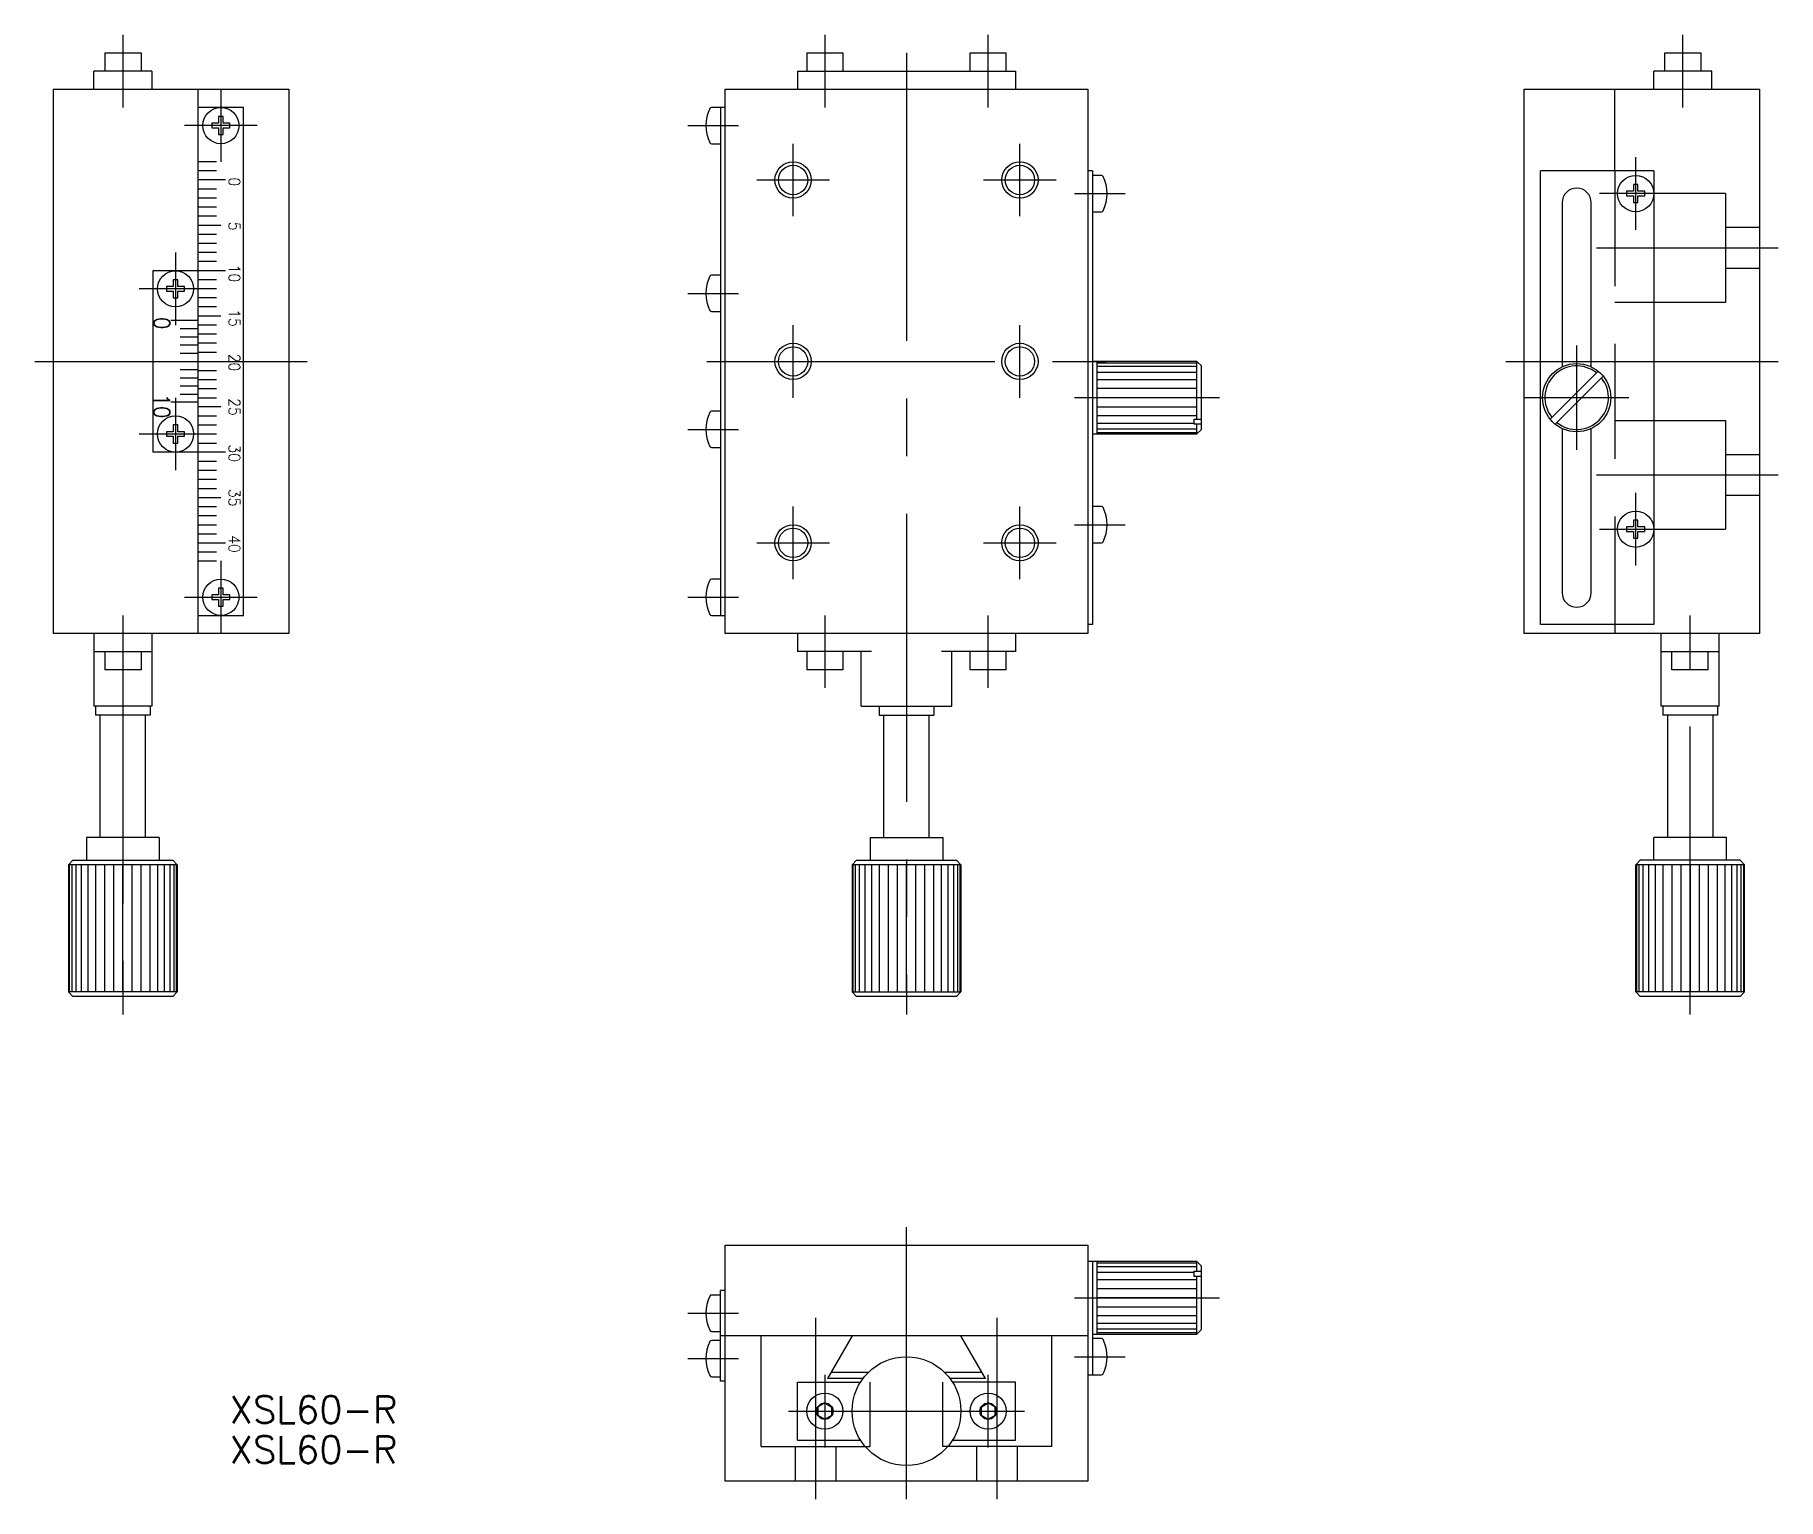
# Model space of a CAD drawing. Extents: x -96 to 96, y -125 to 36.
import ezdxf

# ---------------------------------------------------------------- set-up
doc = ezdxf.new("R2010")
doc.units = 0
doc.linetypes.add('CENTER', pattern=[50.8, 31.75, -6.35, 6.35, -6.35])
doc.linetypes.add('DASHED', pattern=[19.05, 12.7, -6.35])
doc.layers.get('0').update_dxf_attribs({"linetype": 'CONTINUOUS'})
doc.layers.add('CENTER', color=1, linetype='CENTER')
doc.styles.add('CONVERTER_2', font='txt.shx', dxfattribs={"width": 0.9})
doc.styles.get("Standard").update_dxf_attribs({"font": 'txt.shx', "height": 3, "bigfont": 'bigfont.shx'})

# ---------------------------------------------------------------- blocks, each defined once
blk = doc.blocks.new('*U2')
at = {"color": 7, "linetype": 'CONTINUOUS', "style": 'CONVERTER_2', "width": 0.9}
blk.add_text('40', height=1.25, rotation=270, dxfattribs=at).set_placement((-74.69, -19.16))
blk = doc.blocks.new('*U3')
at = {"color": 7, "linetype": 'CONTINUOUS', "style": 'CONVERTER_2', "width": 0.9}
blk.add_text('35', height=1.25, rotation=270, dxfattribs=at).set_placement((-74.69, -14.06))
blk = doc.blocks.new('*U4')
at = {"color": 7, "linetype": 'CONTINUOUS', "style": 'CONVERTER_2', "width": 0.9}
blk.add_text('30', height=1.25, rotation=270, dxfattribs=at).set_placement((-74.69, -9.16))
blk = doc.blocks.new('*U5')
at = {"color": 7, "linetype": 'CONTINUOUS', "style": 'CONVERTER_2', "width": 0.9}
blk.add_text('15', height=1.25, rotation=270, dxfattribs=at).set_placement((-74.69, 5.75))
blk = doc.blocks.new('*U6')
at = {"color": 7, "linetype": 'CONTINUOUS', "style": 'CONVERTER_2', "width": 0.9}
blk.add_text('10', height=1.75, rotation=270, dxfattribs=at).set_placement((-82.94, -3.58))
blk = doc.blocks.new('*U7')
at = {"color": 7, "linetype": 'CONTINUOUS', "style": 'CONVERTER_2', "width": 0.9}
blk.add_text('25', height=1.25, rotation=270, dxfattribs=at).set_placement((-74.69, -4.06))
blk = doc.blocks.new('*U8')
at = {"color": 7, "linetype": 'CONTINUOUS', "style": 'CONVERTER_2', "width": 0.9}
blk.add_text('0', height=1.75, rotation=270, dxfattribs=at).set_placement((-82.94, 4.89))
blk = doc.blocks.new('*U9')
at = {"color": 7, "linetype": 'CONTINUOUS', "style": 'CONVERTER_2', "width": 0.9}
blk.add_text('20', height=1.25, rotation=270, dxfattribs=at).set_placement((-74.69, 0.84))
blk = doc.blocks.new('*U10')
at = {"color": 7, "linetype": 'CONTINUOUS', "style": 'CONVERTER_2', "width": 0.9}
blk.add_text('10', height=1.25, rotation=270, dxfattribs=at).set_placement((-74.69, 10.66))
blk = doc.blocks.new('*U11')
at = {"color": 7, "linetype": 'CONTINUOUS', "style": 'CONVERTER_2', "width": 0.9}
blk.add_text('5', height=1.25, rotation=270, dxfattribs=at).set_placement((-74.69, 15.38))
blk = doc.blocks.new('*U12')
at = {"color": 7, "linetype": 'CONTINUOUS', "style": 'CONVERTER_2', "width": 0.9}
blk.add_text('0', height=1.25, rotation=270, dxfattribs=at).set_placement((-74.69, 20.28))
blk = doc.blocks.new('*U13')
at = {"color": 7, "linetype": 'CONTINUOUS'}
blk.add_text('XSL60-R', height=3, dxfattribs=at).set_placement((-74.61, -117.06))
blk = doc.blocks.new('*U14')
at = {"color": 7, "linetype": 'CONTINUOUS'}
blk.add_text('XSL60-R', height=3, dxfattribs=at).set_placement((-74.61, -121.47))

msp = doc.modelspace()

# ---------------------------------------------------------------- linework, layer by layer
at = {"color": 7, "linetype": 'CONTINUOUS'}
for p, q in [((-88.36, 34), (-84.36, 34)), ((-88.36, 34), (-88.36, 32)), ((-84.36, 34), (-84.36, 32)), ((-11, 34), (-11, 32)), ((-11, 34), (-7, 34)), ((-7, 34), (-7, 32)), ((7, 34), (11, 34)), ((7, 32), (7, 34)), ((11, 32), (11, 34)), ((83.56, 32), (83.56, 34)), ((83.56, 34), (87.56, 34)), ((87.56, 32), (87.56, 34)), ((-83.16, 32), (-89.56, 32)), ((-89.56, 30), (-89.56, 32)), ((-83.16, 32), (-83.16, 30)), ((-12, 32), (-12, 30)), ((-12, 32), (12, 32)), ((12, 32), (12, 30)), ((82.36, 30), (82.36, 32)), ((88.76, 32), (82.36, 32)), ((88.76, 30), (88.76, 32)), ((88.76, 30), (88.76, 32)), ((-94.06, 30), (-94.06, -30)), ((-94.06, 30), (-68.06, 30)), ((-78.06, -30), (-78.06, 30)), ((-68.06, 30), (-68.06, -30)), ((-20, -30), (-20, 30)), ((-20, 30), (20, 30)), ((20, 30), (20, -30)), ((68.06, 30), (94.06, 30)), ((68.06, -30), (68.06, 30)), ((78.06, 21), (78.06, 30)), ((94.06, -30), (94.06, 30)), ((-73.06, 28), (-78.06, 28)), ((-75.31, 27), (-75.81, 27)), ((-75.81, 27), (-75.81, 26.25)), ((-75.31, 26.25), (-75.31, 27)), ((-73.06, -28), (-73.06, 28)), ((-20, 28), (-21.49, 28)), ((-20.5, 28), (-20.5, -28)), ((-75.81, 26.25), (-76.56, 26.25)), ((-76.56, 26.25), (-76.56, 25.75)), ((-76.56, 25.75), (-75.81, 25.75)), ((-75.81, 25.75), (-75.81, 25)), ((-75.81, 25), (-75.31, 25)), ((-74.56, 26.25), (-75.31, 26.25)), ((-75.31, 25), (-75.31, 25.75)), ((-75.31, 25.75), (-74.56, 25.75)), ((-74.56, 25.75), (-74.56, 26.25)), ((-21.49, 24), (-20.5, 24)), ((-76.06, 22), (-78.06, 22)), ((-76.06, 21), (-78.06, 21)), ((-75.06, 20), (-78.06, 20)), ((20.5, 21), (20, 21)), ((20.5, 21), (20.5, -29)), ((21.49, 20.5), (20.5, 20.5)), ((69.86, -29), (69.86, 21)), ((82.36, 21), (69.86, 21)), ((80.61, 19.5), (80.11, 19.5)), ((80.11, 19.5), (80.11, 18.75)), ((80.61, 18.75), (80.61, 19.5)), ((82.36, 21), (82.36, -29)), ((-76.06, 19), (-78.06, 19)), ((-76.06, 18), (-78.06, 18)), ((72.26, 17.5), (72.26, -0.6)), ((75.46, -0.6), (75.46, 17.5)), ((80.11, 18.75), (79.36, 18.75)), ((79.36, 18.75), (79.36, 18.25)), ((79.36, 18.25), (80.11, 18.25)), ((80.11, 18.25), (80.11, 17.5)), ((80.11, 17.5), (80.61, 17.5)), ((81.36, 18.75), (80.61, 18.75)), ((80.61, 17.5), (80.61, 18.25)), ((80.61, 18.25), (81.36, 18.25)), ((81.36, 18.25), (81.36, 18.75)), ((-76.06, 17), (-78.06, 17)), ((-76.06, 16), (-78.06, 16)), ((20.5, 16.5), (21.49, 16.5)), ((-75.56, 15), (-78.06, 15)), ((-76.06, 14), (-78.06, 14)), ((-76.06, 13), (-78.06, 13)), ((-76.06, 12), (-78.06, 12)), ((-75.06, 10), (-83.06, 10)), ((-83.06, 10), (-83.06, -10)), ((-76.06, 11), (-78.06, 11)), ((-81.56, 8.25), (-81.56, 7.75)), ((-80.81, 8.25), (-81.56, 8.25)), ((-81.56, 7.75), (-80.81, 7.75)), ((-80.81, 9), (-80.81, 8.25)), ((-80.31, 9), (-80.81, 9)), ((-80.81, 7.75), (-80.81, 7)), ((-80.31, 8.25), (-80.31, 9)), ((-79.56, 8.25), (-80.31, 8.25)), ((-80.31, 7.75), (-79.56, 7.75)), ((-80.31, 7), (-80.31, 7.75)), ((-79.56, 7.75), (-79.56, 8.25)), ((-76.06, 9), (-78.06, 9)), ((-76.06, 8), (-78.06, 8)), ((-20.5, 9.5), (-21.49, 9.5)), ((-80.81, 7), (-80.31, 7)), ((-76.06, 7), (-78.06, 7)), ((-76.06, 6), (-78.06, 6)), ((-78.06, 4.5), (-81.06, 4.5)), ((-75.56, 5), (-78.06, 5)), ((-76.06, 4), (-78.06, 4)), ((-21.49, 5.5), (-20.5, 5.5)), ((-78.06, 3.6), (-80.06, 3.6)), ((-80.06, 2.7), (-78.06, 2.7)), ((-76.06, 3), (-78.06, 3)), ((-76.06, 2), (-78.06, 2)), ((-80.56, 0), (-75.06, 0)), ((-78.06, 1.8), (-80.06, 1.8)), ((-80.06, 0.9), (-78.06, 0.9)), ((-78.06, 1), (-76.06, 1)), ((21, 0), (20.5, 0)), ((21, -8), (21, 0)), ((32, 0), (21, 0)), ((21, 0), (21, -0.25)), ((32, -6.36), (32, 0)), ((32, 0), (32.5, -0.5)), ((-80.06, -0.9), (-78.06, -0.9)), ((-80.06, -1.8), (-78.06, -1.8)), ((-78.06, -1), (-76.06, -1)), ((21, -0.14), (32, -0.14)), ((21, -0.54), (32, -0.54)), ((21, -1.17), (32, -1.17)), ((32.5, -7.5), (32.5, -0.5)), ((70.93, -6.36), (76.22, -1.07)), ((71.5, -6.93), (76.79, -1.64)), ((-80.06, -2.7), (-78.06, -2.7)), ((-80.06, -3.6), (-78.06, -3.6)), ((-78.06, -2), (-76.06, -2)), ((-78.06, -3), (-76.06, -3)), ((21, -2), (32, -2)), ((21, -2.96), (32, -2.96)), ((-78.06, -4.5), (-81.06, -4.5)), ((-78.06, -4), (-76.06, -4)), ((-75.56, -5), (-78.06, -5)), ((-20.5, -5.5), (-21.49, -5.5)), ((32, -4), (21, -4)), ((32, -5.04), (21, -5.04)), ((-80.81, -7), (-80.81, -7.75)), ((-80.31, -7), (-80.81, -7)), ((-80.31, -7.75), (-80.31, -7)), ((-78.06, -6), (-76.06, -6)), ((-78.06, -7), (-76.06, -7)), ((32, -6), (21, -6)), ((31.7, -6.83), (21, -6.83)), ((32, -7.46), (21, -7.46)), ((31.7, -6.93), (31.7, -6.36)), ((31.7, -6.36), (32.5, -6.36)), ((32.5, -6.93), (31.7, -6.93)), ((32, -8), (32, -6.93)), ((32.5, -7.5), (32, -8)), ((72.26, -7.4), (72.26, -25.5)), ((75.46, -25.5), (75.46, -7.4)), ((-81.56, -7.75), (-81.56, -8.25)), ((-80.81, -7.75), (-81.56, -7.75)), ((-81.56, -8.25), (-80.81, -8.25)), ((-80.81, -8.25), (-80.81, -9)), ((-80.81, -9), (-80.31, -9)), ((-79.56, -7.75), (-80.31, -7.75)), ((-80.31, -8.25), (-79.56, -8.25)), ((-80.31, -9), (-80.31, -8.25)), ((-79.56, -8.25), (-79.56, -7.75)), ((-78.06, -8), (-76.06, -8)), ((-78.06, -9), (-76.06, -9)), ((-21.49, -9.5), (-20.5, -9.5)), ((20.5, -8), (32, -8)), ((32, -7.86), (21, -7.86)), ((-75.06, -10), (-83.06, -10)), ((-78.06, -11), (-76.06, -11)), ((-78.06, -12), (-76.06, -12)), ((-78.06, -13), (-76.06, -13)), ((-78.06, -14), (-76.06, -14)), ((-78.06, -15), (-75.56, -15)), ((-78.06, -16), (-76.06, -16)), ((-78.06, -17), (-76.06, -17)), ((21.49, -16), (20.5, -16)), ((-78.06, -18), (-76.06, -18)), ((-78.06, -19), (-76.06, -19)), ((79.36, -18.25), (79.36, -18.75)), ((80.11, -18.25), (79.36, -18.25)), ((79.36, -18.75), (80.11, -18.75)), ((80.11, -17.5), (80.11, -18.25)), ((80.61, -17.5), (80.11, -17.5)), ((80.11, -18.75), (80.11, -19.5)), ((80.61, -18.25), (80.61, -17.5)), ((81.36, -18.25), (80.61, -18.25)), ((80.61, -18.75), (81.36, -18.75)), ((80.61, -19.5), (80.61, -18.75)), ((81.36, -18.75), (81.36, -18.25)), ((-78.06, -20), (-75.06, -20)), ((-78.06, -21), (-76.06, -21)), ((20.5, -20), (21.49, -20)), ((80.11, -19.5), (80.61, -19.5)), ((-78.06, -22), (-76.06, -22)), ((-20.5, -24), (-21.49, -24)), ((-76.56, -25.75), (-76.56, -26.25)), ((-75.81, -25.75), (-76.56, -25.75)), ((-76.56, -26.25), (-75.81, -26.25)), ((-75.31, -25), (-75.81, -25)), ((-75.81, -25), (-75.81, -25.75)), ((-75.81, -26.25), (-75.81, -27)), ((-75.31, -25.75), (-75.31, -25)), ((-74.56, -25.75), (-75.31, -25.75)), ((-75.31, -27), (-75.31, -26.25)), ((-75.31, -26.25), (-74.56, -26.25)), ((-74.56, -26.25), (-74.56, -25.75)), ((-78.06, -28), (-73.06, -28)), ((-75.81, -27), (-75.31, -27)), ((-21.49, -28), (-20, -28)), ((-68.06, -30), (-94.06, -30)), ((-89.56, -30), (-89.56, -38)), ((-83.16, -30), (-83.16, -38)), ((20, -30), (-20, -30)), ((-12, -30), (-12, -32)), ((12, -30), (12, -32)), ((20.5, -29), (20, -29)), ((94.06, -30), (68.06, -30)), ((82.36, -29), (69.86, -29)), ((78.06, -29), (78.06, -30)), ((83.16, -38), (83.16, -30)), ((89.56, -38), (89.56, -30)), ((-89.56, -32), (-83.16, -32)), ((-88.36, -32), (-88.36, -34)), ((-84.36, -32), (-84.36, -34)), ((-3.84, -32), (-12, -32)), ((-11, -32), (-11, -34)), ((-7, -32), (-7, -34)), ((-5, -38), (-5, -32)), ((12, -32), (3.84, -32)), ((5, -38), (5, -32)), ((7, -34), (7, -32)), ((11, -34), (11, -32)), ((83.16, -32), (89.56, -32)), ((84.36, -34), (84.36, -32)), ((88.36, -34), (88.36, -32)), ((-84.36, -34), (-88.36, -34)), ((-7, -34), (-11, -34)), ((11, -34), (7, -34)), ((88.36, -34), (84.36, -34)), ((-83.16, -38), (-89.56, -38)), ((-89.36, -38), (-89.36, -39)), ((-83.36, -38), (-83.36, -39)), ((-5, -38), (5, -38)), ((-3, -38), (-3, -39)), ((3, -38), (3, -39)), ((89.56, -38), (83.16, -38)), ((83.36, -38), (83.36, -39)), ((89.36, -38), (89.36, -39)), ((-83.36, -39), (-89.36, -39)), ((-88.86, -52.5), (-88.86, -39)), ((-83.86, -52.5), (-83.86, -39)), ((-3, -39), (3, -39)), ((-2.5, -52.5), (-2.5, -39)), ((2.5, -52.5), (2.5, -39)), ((89.36, -39), (83.36, -39)), ((83.86, -39), (83.86, -52.5)), ((88.86, -39), (88.86, -52.5)), ((-82.36, -52.5), (-90.36, -52.5)), ((-90.36, -52.5), (-90.36, -55)), ((-82.36, -52.5), (-82.36, -55)), ((-82.36, -52.5), (-82.36, -55)), ((-4, -52.5), (-4, -55)), ((-4, -52.5), (4, -52.5)), ((4, -52.5), (4, -55)), ((4, -52.5), (4, -55)), ((90.36, -52.5), (82.36, -52.5)), ((82.36, -55), (82.36, -52.5)), ((82.36, -55), (82.36, -52.5)), ((90.36, -55), (90.36, -52.5)), ((-92.36, -55.5), (-91.86, -55)), ((-92.36, -55.5), (-92.36, -69.5)), ((-80.36, -55.5), (-92.36, -55.5)), ((-92.27, -55.5), (-92.27, -69.5)), ((-92, -55.5), (-92, -69.5)), ((-91.86, -55), (-80.86, -55)), ((-91.56, -55.5), (-91.56, -69.5)), ((-90.96, -55.5), (-90.96, -69.5)), ((-90.22, -55.5), (-90.22, -69.5)), ((-89.36, -55.5), (-89.36, -69.5)), ((-88.38, -55.5), (-88.38, -69.5)), ((-87.4, -55.5), (-87.4, -69.5)), ((-86.36, -69.5), (-86.36, -55.5)), ((-85.32, -69.5), (-85.32, -55.5)), ((-84.34, -69.5), (-84.34, -55.5)), ((-83.36, -69.5), (-83.36, -55.5)), ((-82.5, -69.5), (-82.5, -55.5)), ((-81.76, -69.5), (-81.76, -55.5)), ((-81.16, -69.5), (-81.16, -55.5)), ((-80.86, -55), (-80.36, -55.5)), ((-80.72, -69.5), (-80.72, -55.5)), ((-80.45, -69.5), (-80.45, -55.5)), ((-80.36, -55.5), (-80.36, -69.5)), ((-80.36, -69.5), (-80.36, -55.5)), ((-6, -55.5), (-5.5, -55)), ((-6, -55.5), (-6, -69.5)), ((6, -55.5), (-6, -55.5)), ((-5.91, -55.5), (-5.91, -69.5)), ((-5.64, -55.5), (-5.64, -69.5)), ((-5.5, -55), (5.5, -55)), ((-5.2, -55.5), (-5.2, -69.5)), ((-4.6, -55.5), (-4.6, -69.5)), ((-3.86, -55.5), (-3.86, -69.5)), ((-3, -55.5), (-3, -69.5)), ((-2.02, -55.5), (-2.02, -69.5)), ((-1.04, -55.5), (-1.04, -69.5)), ((0, -69.5), (0, -55.5)), ((1.04, -69.5), (1.04, -55.5)), ((2.02, -69.5), (2.02, -55.5)), ((3, -69.5), (3, -55.5)), ((3.86, -69.5), (3.86, -55.5)), ((4.6, -69.5), (4.6, -55.5)), ((5.2, -69.5), (5.2, -55.5)), ((5.5, -55), (6, -55.5)), ((5.64, -69.5), (5.64, -55.5)), ((5.91, -69.5), (5.91, -55.5)), ((6, -69.5), (6, -55.5)), ((6, -55.5), (6, -69.5)), ((80.36, -55.5), (80.86, -55)), ((92.36, -55.5), (80.36, -55.5)), ((80.36, -55.5), (80.36, -69.5)), ((80.36, -69.5), (80.36, -55.5)), ((80.45, -55.5), (80.45, -69.5)), ((80.72, -55.5), (80.72, -69.5)), ((91.86, -55), (80.86, -55)), ((81.16, -55.5), (81.16, -69.5)), ((81.76, -55.5), (81.76, -69.5)), ((82.5, -55.5), (82.5, -69.5)), ((83.36, -55.5), (83.36, -69.5)), ((84.34, -55.5), (84.34, -69.5)), ((85.32, -55.5), (85.32, -69.5)), ((86.36, -55.5), (86.36, -69.5)), ((87.4, -69.5), (87.4, -55.5)), ((88.38, -69.5), (88.38, -55.5)), ((89.36, -69.5), (89.36, -55.5)), ((90.22, -69.5), (90.22, -55.5)), ((90.96, -69.5), (90.96, -55.5)), ((91.56, -69.5), (91.56, -55.5)), ((91.86, -55), (92.36, -55.5)), ((92, -69.5), (92, -55.5)), ((92.27, -69.5), (92.27, -55.5)), ((92.36, -69.5), (92.36, -55.5)), ((-80.36, -69.5), (-92.36, -69.5)), ((-91.86, -70), (-92.36, -69.5)), ((-80.86, -70), (-91.86, -70)), ((-80.86, -70), (-80.36, -69.5)), ((-5.5, -70), (-6, -69.5)), ((-6, -69.5), (6, -69.5)), ((5.5, -70), (-5.5, -70)), ((5.5, -70), (6, -69.5)), ((92.36, -69.5), (80.36, -69.5)), ((80.36, -69.5), (80.86, -70)), ((91.86, -70), (80.86, -70)), ((92.36, -69.5), (91.86, -70)), ((-20, -123.43), (-20, -97.43)), ((-20, -97.43), (20, -97.43)), ((20, -97.43), (20, -123.43)), ((32, -99.23), (20, -99.23)), ((20.5, -99.23), (20.5, -111.73)), ((21, -107.23), (21, -99.23)), ((21, -99.37), (32, -99.37)), ((21, -99.77), (32, -99.77)), ((32, -99.23), (32.5, -99.73)), ((32, -100.3), (32, -99.23)), ((32.5, -106.73), (32.5, -99.73)), ((21, -100.4), (31.7, -100.4)), ((21, -101.23), (32, -101.23)), ((31.7, -100.87), (31.7, -100.3)), ((31.7, -100.3), (32.5, -100.3)), ((32.5, -100.87), (31.7, -100.87)), ((32, -107.23), (32, -100.87)), ((-20.5, -102.93), (-21.49, -102.93)), ((-20.5, -112.43), (-20.5, -102.43)), ((-20, -102.43), (-20.5, -102.43)), ((21, -102.19), (32, -102.19)), ((32, -103.23), (21, -103.23)), ((32, -104.27), (21, -104.27)), ((32, -105.23), (21, -105.23)), ((-21.49, -106.93), (-20.5, -106.93)), ((20, -107.43), (-20.5, -107.43)), ((-6, -107.43), (-8.71, -112.13)), ((8.71, -112.13), (6, -107.43)), ((20.5, -107.23), (32, -107.23)), ((32, -106.06), (21, -106.06)), ((32, -106.69), (21, -106.69)), ((32, -107.09), (21, -107.09)), ((32.5, -106.73), (32, -107.23)), ((-20.5, -107.93), (-21.49, -107.93)), ((21.49, -107.73), (20.5, -107.73)), ((-21.49, -111.93), (-20.5, -111.93)), ((-20, -112.43), (-20.5, -112.43)), ((-12, -118.93), (-12, -112.53)), ((-12, -112.53), (-5.08, -112.53)), ((-4.8, -112.13), (-8.71, -112.13)), ((-8.31, -111.43), (-4.18, -111.43)), ((4.18, -111.43), (8.31, -111.43)), ((8.71, -112.13), (4.8, -112.13)), ((12, -112.53), (5.08, -112.53)), ((12, -118.93), (12, -112.53)), ((20, -111.73), (21.49, -111.73)), ((-9, -114.83), (-9.78, -115.28)), ((-9, -114.83), (-8.22, -115.28)), ((8.22, -115.28), (9, -114.83)), ((9.78, -115.28), (9, -114.83)), ((-9.78, -115.28), (-9.78, -116.18)), ((-9.78, -116.18), (-9, -116.63)), ((-9, -116.63), (-8.22, -116.18)), ((-8.22, -116.18), (-8.22, -115.28)), ((8.22, -115.28), (8.22, -116.18)), ((8.22, -116.18), (9, -116.63)), ((9, -116.63), (9.78, -116.18)), ((9.78, -116.18), (9.78, -115.28)), ((-12, -118.93), (-5.08, -118.93)), ((5.08, -118.93), (12, -118.93)), ((20, -123.43), (-20, -123.43))]:
    msp.add_line(p, q, dxfattribs=at)
at = {"color": 3, "linetype": 'DASHED'}
for p, q in [((78.06, 21), (78.06, -29)), ((90.26, 18.5), (78.06, 18.5)), ((90.26, 18.5), (90.26, 6.5)), ((94.06, 14.75), (90.26, 14.75)), ((94.06, 10.25), (90.26, 10.25)), ((90.26, 6.5), (78.06, 6.5)), ((78.06, -6.5), (90.26, -6.5)), ((90.26, -6.5), (90.26, -18.5)), ((90.26, -10.25), (94.06, -10.25)), ((90.26, -14.75), (94.06, -14.75)), ((78.06, -18.5), (90.26, -18.5)), ((-16, -119.63), (-16, -107.43)), ((16, -119.63), (16, -107.43)), ((-4, -119.63), (-4, -112.53)), ((4, -119.63), (4, -112.53)), ((-16, -119.63), (-4, -119.63)), ((-12.25, -123.43), (-12.25, -119.63)), ((-7.75, -123.43), (-7.75, -119.63)), ((16, -119.63), (4, -119.63)), ((7.75, -123.43), (7.75, -119.63)), ((12.25, -123.43), (12.25, -119.63))]:
    msp.add_line(p, q, dxfattribs=at)
at = {"color": 7, "linetype": 'CONTINUOUS'}
for centre, radius in [((-75.56, 26), 2), ((-12.5, 20), 1.62), ((12.5, 20), 1.62), ((80.36, 18.5), 2), ((-80.56, 8), 2), ((-12.5, 0), 1.62), ((12.5, 0), 1.62), ((73.86, -4), 3.76), ((-80.56, -8), 2), ((80.36, -18.5), 2), ((-12.5, -20), 1.62), ((12.5, -20), 1.62), ((-75.56, -26), 2), ((0, -115.73), 6), ((-9, -115.73), 2), ((-9, -115.73), 0.9), ((9, -115.73), 2), ((9, -115.73), 0.9)]:
    msp.add_circle(centre, radius, dxfattribs=at)
at = {"color": 3, "linetype": 'CONTINUOUS'}
for centre in [(-12.5, 20), (12.5, 20), (-12.5, 0), (12.5, 0), (-12.5, -20), (12.5, -20)]:
    msp.add_circle(centre, 2, dxfattribs=at)
at = {"color": 7, "linetype": 'CONTINUOUS'}
for centre, radius, start, end in [((-17.75, 26), 4.35, 154.3284, 205.6716), ((-21.49, 27.8), 0.2, 90, 154.3284), ((-21.49, 24.2), 0.2, 205.6716, 270), ((21.49, 20.3), 0.2, 25.6716, 90), ((17.75, 18.5), 4.35, 334.3284, 25.6716), ((73.86, 17.5), 1.6, 0, 180), ((21.49, 16.7), 0.2, 270, 334.3284), ((-17.75, 7.5), 4.35, 154.3284, 205.6716), ((-21.49, 9.3), 0.2, 90, 154.3284), ((-21.49, 5.7), 0.2, 205.6716, 270), ((73.86, -4), 3.5, 51.5624, 218.4376), ((73.86, -4), 3.5, 231.5624, 38.4376), ((-17.75, -7.5), 4.35, 154.3284, 205.6716), ((-21.49, -5.7), 0.2, 90, 154.3284), ((-21.49, -9.3), 0.2, 205.6716, 270), ((21.49, -16.2), 0.2, 25.6716, 90), ((17.75, -18), 4.35, 334.3284, 25.6716), ((21.49, -19.8), 0.2, 270, 334.3284), ((-17.75, -26), 4.35, 154.3284, 205.6716), ((-21.49, -24.2), 0.2, 90, 154.3284), ((73.86, -25.5), 1.6, 180, 0), ((-21.49, -27.8), 0.2, 205.6716, 270), ((-17.75, -104.93), 4.35, 154.3284, 205.6716), ((-21.49, -103.13), 0.2, 90, 154.3284), ((-21.49, -106.73), 0.2, 205.6716, 270), ((-17.75, -109.93), 4.35, 154.3284, 205.6716), ((-21.49, -108.13), 0.2, 90, 154.3284), ((21.49, -107.93), 0.2, 25.6716, 90), ((17.75, -109.73), 4.35, 334.3284, 25.6716), ((-21.49, -111.73), 0.2, 205.6716, 270), ((21.49, -111.53), 0.2, 270, 334.3284)]:
    msp.add_arc(centre, radius, start, end, dxfattribs=at)
at = {"layer": 'CENTER', "color": 1, "linetype": 'CENTER'}
for p, q in [((-86.36, 36), (-86.36, 28)), ((-9, 36), (-9, 28)), ((9, 28), (9, 36)), ((85.56, 28), (85.56, 36)), ((0, 34), (0, -72)), ((-75.56, 30), (-75.56, 22)), ((-71.56, 26), (-79.56, 26)), ((-24.1, 26), (-18.5, 26)), ((-12.5, 16), (-12.5, 24)), ((12.5, 16), (12.5, 24)), ((80.36, 14.5), (80.36, 22.5)), ((-16.5, 20), (-8.5, 20)), ((8.5, 20), (16.5, 20)), ((18.5, 18.5), (24.1, 18.5)), ((84.36, 18.5), (76.36, 18.5)), ((-80.56, 12), (-80.56, 4)), ((96.06, 12.5), (76.06, 12.5)), ((-76.56, 8), (-84.56, 8)), ((-78.56, 8), (-82.56, 8)), ((-24.1, 7.5), (-18.5, 7.5)), ((-12.5, -4), (-12.5, 4)), ((12.5, -4), (12.5, 4)), ((-96.06, 0), (-66.06, 0)), ((-22, 0), (22, 0)), ((66.06, 0), (96.06, 0)), ((73.86, -9.76), (73.86, 1.76)), ((-80.56, -4), (-80.56, -12)), ((34.5, -4), (18.5, -4)), ((79.62, -4), (68.1, -4)), ((-24.1, -7.5), (-18.5, -7.5)), ((-84.56, -8), (-76.56, -8)), ((76.06, -12.5), (96.06, -12.5)), ((80.36, -22.5), (80.36, -14.5)), ((-12.5, -24), (-12.5, -16)), ((12.5, -24), (12.5, -16)), ((18.5, -18), (24.1, -18)), ((76.36, -18.5), (84.36, -18.5)), ((-16.5, -20), (-8.5, -20)), ((8.5, -20), (16.5, -20)), ((-75.56, -22), (-75.56, -30)), ((-79.56, -26), (-71.56, -26)), ((-24.1, -26), (-18.5, -26)), ((-86.36, -28), (-86.36, -72)), ((-9, -28), (-9, -36)), ((9, -36), (9, -28)), ((86.36, -72), (86.36, -28)), ((0, -125.43), (0, -95.43)), ((18.5, -103.23), (34.5, -103.23)), ((-24.1, -104.93), (-18.5, -104.93)), ((-10, -125.43), (-10, -105.43)), ((10, -125.43), (10, -105.43)), ((-24.1, -109.93), (-18.5, -109.93)), ((18.5, -109.73), (24.1, -109.73)), ((-9, -111.73), (-9, -119.73)), ((9, -119.73), (9, -111.73)), ((-13, -115.73), (13, -115.73))]:
    msp.add_line(p, q, dxfattribs=at)

# ---------------------------------------------------------------- block references
at = {"color": 7, "linetype": 'CONTINUOUS'}
for name in ['*U12', '*U11', '*U10', '*U8', '*U5', '*U9', '*U6', '*U7', '*U4', '*U3', '*U2', '*U13', '*U14']:
    msp.add_blockref(name, (0, 0), dxfattribs=at)

doc.saveas('drawing.dxf')
